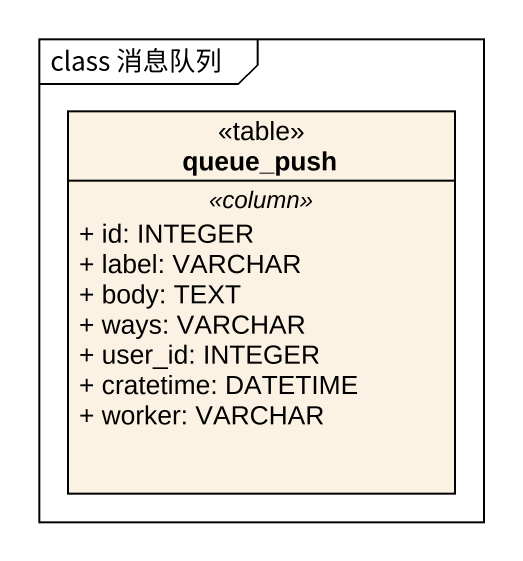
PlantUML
@startuml
mainframe class 消息队列
hide circle
hide empty members
skinparam classAttributeIconSize 0
class queue_push <<table>> {
  .. <<column>> ..
  + id: INTEGER
  + label: VARCHAR
  + body: TEXT
  + ways: VARCHAR
  + user_id: INTEGER
  + cratetime: DATETIME
  + worker: VARCHAR
}
@enduml
